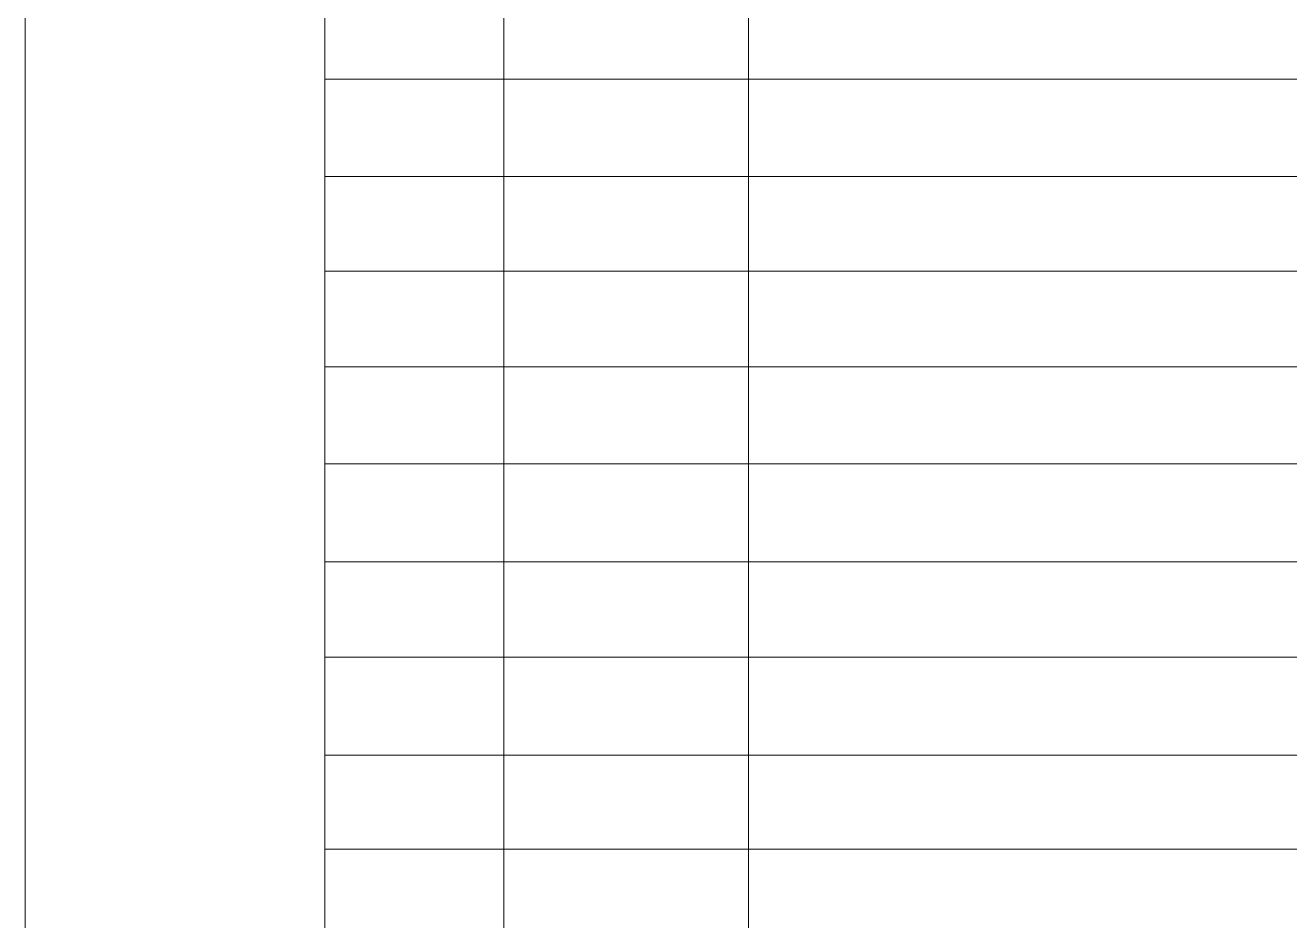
# Model space of a CAD drawing. Header units: millimetres. Extents: x 10 to 220, y 12 to 309.
# Drawn here: x 10 to 114.9, y 85.8 to 160 of the extents above; entities that cross this region are included whole.
import ezdxf

# ---------------------------------------------------------------- set-up
doc = ezdxf.new("R2010")
doc.units = ezdxf.units.MM
doc.layers.add('TRACE_STRAIGHT', color=5, linetype='Continuous', lineweight=0)

msp = doc.modelspace()

# ---------------------------------------------------------------- linework, layer by layer
at = {"layer": 'TRACE_STRAIGHT', "color": 5}
for p, q in [((10.04, 308.52), (10.04, 11.73)), ((34.87, 298.54), (34.87, 21.61)), ((49.72, 238.5), (49.72, 59.68)), ((69.99, 227.96), (69.99, 59.68)), ((34.87, 155.56), (209.43, 155.56)), ((34.87, 147.49), (209.43, 147.49)), ((34.87, 139.66), (209.43, 139.66)), ((34.87, 131.73), (209.43, 131.73)), ((34.87, 123.68), (209.43, 123.68)), ((34.87, 115.54), (209.43, 115.54)), ((34.87, 107.66), (209.43, 107.66)), ((34.87, 99.52), (209.43, 99.52)), ((34.87, 91.72), (209.43, 91.72))]:
    msp.add_line(p, q, dxfattribs=at)

doc.saveas('drawing.dxf')
